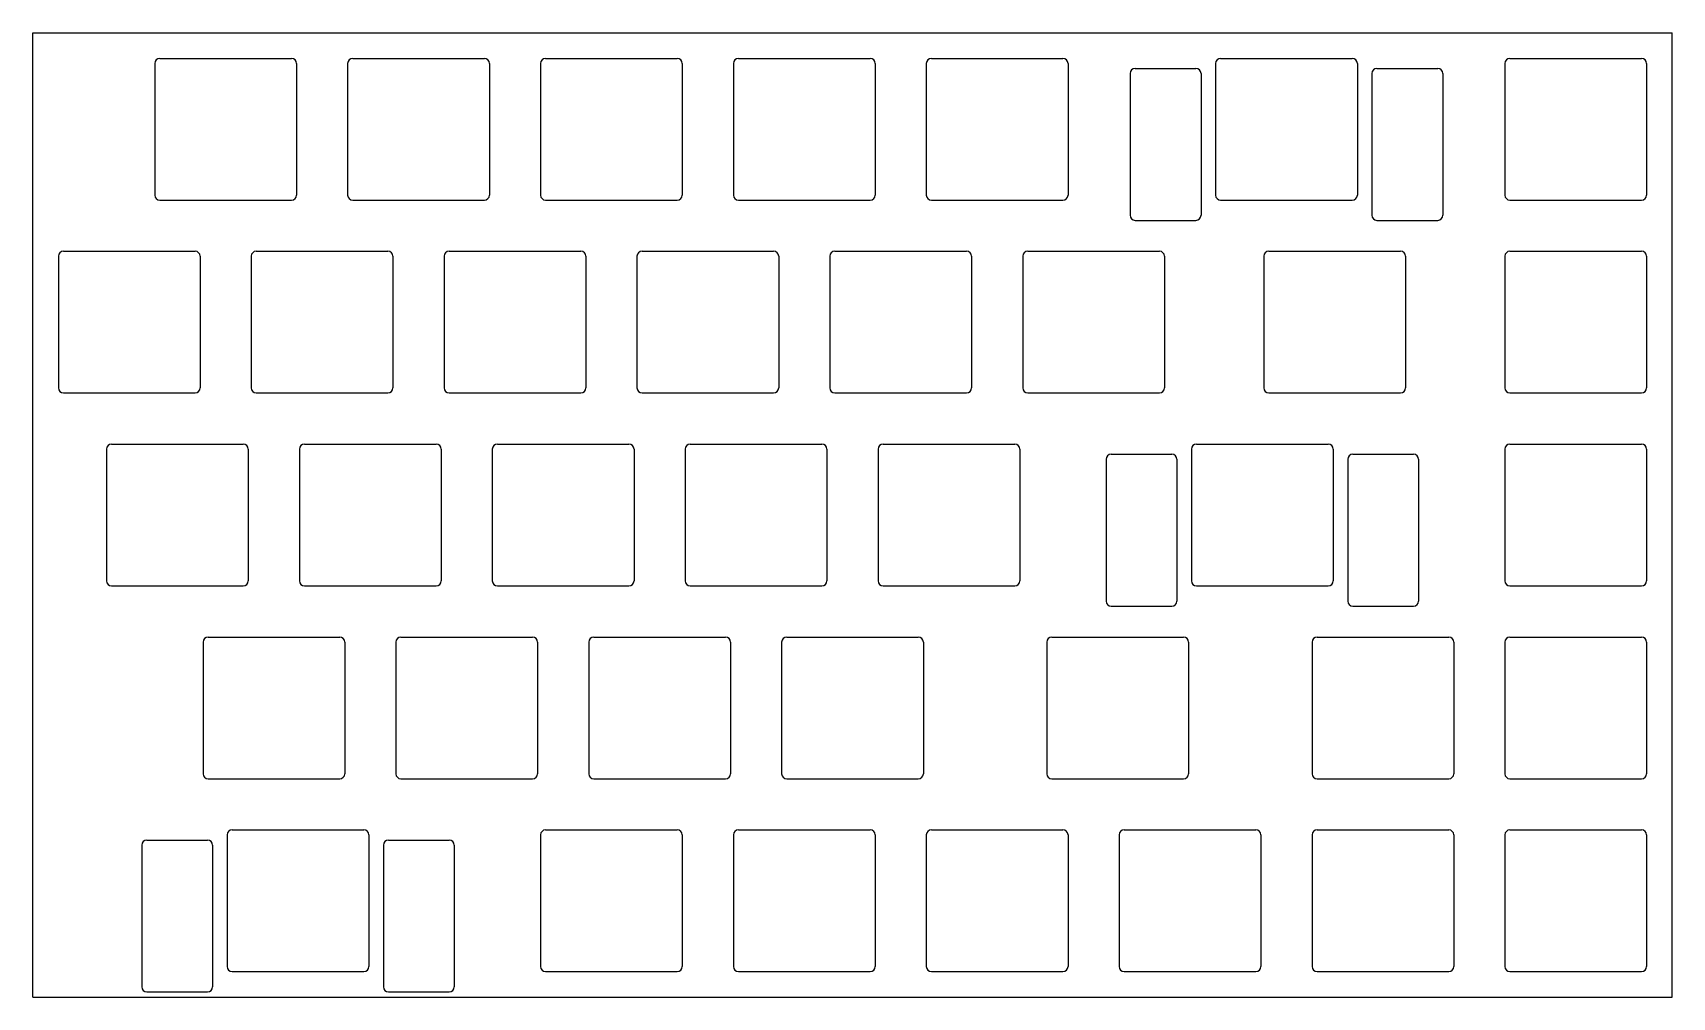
# Model space of a CAD drawing. Header units: millimetres. Extents: x 0 to 162, y -95 to 0.
import ezdxf

# ---------------------------------------------------------------- set-up
doc = ezdxf.new("R2010")
doc.units = ezdxf.units.MM

msp = doc.modelspace()

# ---------------------------------------------------------------- linework, layer by layer
for p, q in [((0, 0), (161.925, 0)), ((0, -95.25), (0, 0)), ((161.925, -95.25), (161.925, 0)), ((12.05, -3.025), (12.05, -16.025)), ((12.55, -2.525), (25.55, -2.525)), ((26.05, -3.025), (26.05, -16.025)), ((31.1, -3.025), (31.1, -16.025)), ((31.6, -2.525), (44.6, -2.525)), ((45.1, -3.025), (45.1, -16.025)), ((50.15, -3.025), (50.15, -16.025)), ((50.65, -2.525), (63.65, -2.525)), ((64.15, -3.025), (64.15, -16.025)), ((69.2, -3.025), (69.2, -16.025)), ((69.7, -2.525), (82.7, -2.525)), ((83.2, -3.025), (83.2, -16.025)), ((88.25, -3.025), (88.25, -16.025)), ((88.75, -2.525), (101.75, -2.525)), ((102.25, -3.025), (102.25, -16.025)), ((116.825, -3.025), (116.825, -16.025)), ((117.325, -2.525), (130.325, -2.525)), ((130.825, -3.025), (130.825, -16.025)), ((145.4, -3.025), (145.4, -16.025)), ((145.9, -2.525), (158.9, -2.525)), ((159.4, -3.025), (159.4, -16.025)), ((108.387, -4.025), (108.387, -18.025)), ((108.887, -3.525), (114.887, -3.525)), ((115.387, -4.025), (115.387, -18.025)), ((132.263, -4.025), (132.263, -18.025)), ((132.763, -3.525), (138.763, -3.525)), ((139.263, -4.025), (139.263, -18.025)), ((12.55, -16.525), (25.55, -16.525)), ((31.6, -16.525), (44.6, -16.525)), ((50.65, -16.525), (63.65, -16.525)), ((69.7, -16.525), (82.7, -16.525)), ((88.75, -16.525), (101.75, -16.525)), ((117.325, -16.525), (130.325, -16.525)), ((145.9, -16.525), (158.9, -16.525)), ((108.887, -18.525), (114.887, -18.525)), ((132.763, -18.525), (138.763, -18.525)), ((2.525, -22.075), (2.525, -35.075)), ((3.025, -21.575), (16.025, -21.575)), ((16.525, -22.075), (16.525, -35.075)), ((21.575, -22.075), (21.575, -35.075)), ((22.075, -21.575), (35.075, -21.575)), ((35.575, -22.075), (35.575, -35.075)), ((40.625, -22.075), (40.625, -35.075)), ((41.125, -21.575), (54.125, -21.575)), ((54.625, -22.075), (54.625, -35.075)), ((59.675, -22.075), (59.675, -35.075)), ((60.175, -21.575), (73.175, -21.575)), ((73.675, -22.075), (73.675, -35.075)), ((78.725, -22.075), (78.725, -35.075)), ((79.225, -21.575), (92.225, -21.575)), ((92.725, -22.075), (92.725, -35.075)), ((97.775, -22.075), (97.775, -35.075)), ((98.275, -21.575), (111.275, -21.575)), ((111.775, -22.075), (111.775, -35.075)), ((121.5875, -22.075), (121.5875, -35.075)), ((122.0875, -21.575), (135.0875, -21.575)), ((135.5875, -22.075), (135.5875, -35.075)), ((145.4, -22.075), (145.4, -35.075)), ((145.9, -21.575), (158.9, -21.575)), ((159.4, -22.075), (159.4, -35.075)), ((3.025, -35.575), (16.025, -35.575)), ((22.075, -35.575), (35.075, -35.575)), ((41.125, -35.575), (54.125, -35.575)), ((60.175, -35.575), (73.175, -35.575)), ((79.225, -35.575), (92.225, -35.575)), ((98.275, -35.575), (111.275, -35.575)), ((122.0875, -35.575), (135.0875, -35.575)), ((145.9, -35.575), (158.9, -35.575)), ((7.2875, -41.125), (7.2875, -54.125)), ((7.7875, -40.625), (20.7875, -40.625)), ((21.2875, -41.125), (21.2875, -54.125)), ((26.3375, -41.125), (26.3375, -54.125)), ((26.8375, -40.625), (39.8375, -40.625)), ((40.3375, -41.125), (40.3375, -54.125)), ((45.3875, -41.125), (45.3875, -54.125)), ((45.8875, -40.625), (58.8875, -40.625)), ((59.3875, -41.125), (59.3875, -54.125)), ((64.4375, -41.125), (64.4375, -54.125)), ((64.9375, -40.625), (77.9375, -40.625)), ((78.4375, -41.125), (78.4375, -54.125)), ((83.4875, -41.125), (83.4875, -54.125)), ((83.9875, -40.625), (96.9875, -40.625)), ((97.4875, -41.125), (97.4875, -54.125)), ((106.50575, -41.625), (112.50575, -41.625)), ((114.44375, -41.125), (114.44375, -54.125)), ((114.94375, -40.625), (127.94375, -40.625)), ((128.44375, -41.125), (128.44375, -54.125)), ((130.38175, -41.625), (136.38175, -41.625)), ((145.4, -41.125), (145.4, -54.125)), ((145.9, -40.625), (158.9, -40.625)), ((159.4, -41.125), (159.4, -54.125)), ((106.00575, -42.125), (106.00575, -56.125)), ((113.00575, -42.125), (113.00575, -56.125)), ((129.88175, -42.125), (129.88175, -56.125)), ((136.88175, -42.125), (136.88175, -56.125)), ((7.7875, -54.625), (20.7875, -54.625)), ((26.8375, -54.625), (39.8375, -54.625)), ((45.8875, -54.625), (58.8875, -54.625)), ((64.9375, -54.625), (77.9375, -54.625)), ((83.9875, -54.625), (96.9875, -54.625)), ((114.94375, -54.625), (127.94375, -54.625)), ((145.9, -54.625), (158.9, -54.625)), ((106.50575, -56.625), (112.50575, -56.625)), ((130.38175, -56.625), (136.38175, -56.625)), ((17.3125, -59.675), (30.3125, -59.675)), ((36.3625, -59.675), (49.3625, -59.675)), ((55.4125, -59.675), (68.4125, -59.675)), ((74.4625, -59.675), (87.4625, -59.675)), ((100.65625, -59.675), (113.65625, -59.675)), ((126.85, -59.675), (139.85, -59.675)), ((145.9, -59.675), (158.9, -59.675)), ((16.8125, -60.175), (16.8125, -73.175)), ((30.8125, -60.175), (30.8125, -73.175)), ((35.8625, -60.175), (35.8625, -73.175)), ((49.8625, -60.175), (49.8625, -73.175)), ((54.9125, -60.175), (54.9125, -73.175)), ((68.9125, -60.175), (68.9125, -73.175)), ((73.9625, -60.175), (73.9625, -73.175)), ((87.9625, -60.175), (87.9625, -73.175)), ((100.15625, -60.175), (100.15625, -73.175)), ((114.15625, -60.175), (114.15625, -73.175)), ((126.35, -60.175), (126.35, -73.175)), ((140.35, -60.175), (140.35, -73.175)), ((145.4, -60.175), (145.4, -73.175)), ((159.4, -60.175), (159.4, -73.175)), ((17.3125, -73.675), (30.3125, -73.675)), ((36.3625, -73.675), (49.3625, -73.675)), ((55.4125, -73.675), (68.4125, -73.675)), ((74.4625, -73.675), (87.4625, -73.675)), ((100.65625, -73.675), (113.65625, -73.675)), ((126.85, -73.675), (139.85, -73.675)), ((145.9, -73.675), (158.9, -73.675)), ((19.19375, -79.225), (19.19375, -92.225)), ((19.69375, -78.725), (32.69375, -78.725)), ((33.19375, -79.225), (33.19375, -92.225)), ((50.15, -79.225), (50.15, -92.225)), ((50.65, -78.725), (63.65, -78.725)), ((64.15, -79.225), (64.15, -92.225)), ((69.2, -79.225), (69.2, -92.225)), ((69.7, -78.725), (82.7, -78.725)), ((83.2, -79.225), (83.2, -92.225)), ((88.25, -79.225), (88.25, -92.225)), ((88.75, -78.725), (101.75, -78.725)), ((102.25, -79.225), (102.25, -92.225)), ((107.3, -79.225), (107.3, -92.225)), ((107.8, -78.725), (120.8, -78.725)), ((121.3, -79.225), (121.3, -92.225)), ((126.35, -79.225), (126.35, -92.225)), ((126.85, -78.725), (139.85, -78.725)), ((140.35, -79.225), (140.35, -92.225)), ((145.4, -79.225), (145.4, -92.225)), ((145.9, -78.725), (158.9, -78.725)), ((159.4, -79.225), (159.4, -92.225)), ((10.75575, -80.225), (10.75575, -94.225)), ((11.25575, -79.725), (17.25575, -79.725)), ((17.75575, -80.225), (17.75575, -94.225)), ((34.63175, -80.225), (34.63175, -94.225)), ((35.13175, -79.725), (41.13175, -79.725)), ((41.63175, -80.225), (41.63175, -94.225)), ((19.69375, -92.725), (32.69375, -92.725)), ((50.65, -92.725), (63.65, -92.725)), ((69.7, -92.725), (82.7, -92.725)), ((88.75, -92.725), (101.75, -92.725)), ((107.8, -92.725), (120.8, -92.725)), ((126.85, -92.725), (139.85, -92.725)), ((145.9, -92.725), (158.9, -92.725)), ((0, -95.25), (161.925, -95.25)), ((11.25575, -94.725), (17.25575, -94.725)), ((35.13175, -94.725), (41.13175, -94.725))]:
    msp.add_line(p, q)
for centre, start, end in [((12.55, -3.025), 90, 180), ((25.55, -3.025), 0, 90), ((31.6, -3.025), 90, 180), ((44.6, -3.025), 0, 90), ((50.65, -3.025), 90, 180), ((63.65, -3.025), 0, 90), ((69.7, -3.025), 90, 180), ((82.7, -3.025), 0, 90), ((88.75, -3.025), 90, 180), ((101.75, -3.025), 0, 90), ((117.325, -3.025), 90, 180), ((130.325, -3.025), 0, 90), ((145.9, -3.025), 90, 180), ((158.9, -3.025), 0, 90), ((108.887, -4.025), 90, 180), ((114.887, -4.025), 0, 90), ((132.763, -4.025), 90, 180), ((138.763, -4.025), 0, 90), ((12.55, -16.025), 180, 270), ((25.55, -16.025), 270, 0), ((31.6, -16.025), 180, 270), ((44.6, -16.025), 270, 0), ((50.65, -16.025), 180, 270), ((63.65, -16.025), 270, 0), ((69.7, -16.025), 180, 270), ((82.7, -16.025), 270, 0), ((88.75, -16.025), 180, 270), ((101.75, -16.025), 270, 0), ((117.325, -16.025), 180, 270), ((130.325, -16.025), 270, 0), ((145.9, -16.025), 180, 270), ((158.9, -16.025), 270, 0), ((108.887, -18.025), 180, 270), ((114.887, -18.025), 270, 0), ((132.763, -18.025), 180, 270), ((138.763, -18.025), 270, 0), ((3.025, -22.075), 90, 180), ((16.025, -22.075), 0, 90), ((22.075, -22.075), 90, 180), ((35.075, -22.075), 0, 90), ((41.125, -22.075), 90, 180), ((54.125, -22.075), 0, 90), ((60.175, -22.075), 90, 180), ((73.175, -22.075), 0, 90), ((79.225, -22.075), 90, 180), ((92.225, -22.075), 0, 90), ((98.275, -22.075), 90, 180), ((111.275, -22.075), 0, 90), ((122.0875, -22.075), 90, 180), ((135.0875, -22.075), 0, 90), ((145.9, -22.075), 90, 180), ((158.9, -22.075), 0, 90), ((3.025, -35.075), 180, 270), ((16.025, -35.075), 270, 0), ((22.075, -35.075), 180, 270), ((35.075, -35.075), 270, 0), ((41.125, -35.075), 180, 270), ((54.125, -35.075), 270, 0), ((60.175, -35.075), 180, 270), ((73.175, -35.075), 270, 0), ((79.225, -35.075), 180, 270), ((92.225, -35.075), 270, 0), ((98.275, -35.075), 180, 270), ((111.275, -35.075), 270, 0), ((122.0875, -35.075), 180, 270), ((135.0875, -35.075), 270, 0), ((145.9, -35.075), 180, 270), ((158.9, -35.075), 270, 0), ((7.7875, -41.125), 90, 180), ((20.7875, -41.125), 0, 90), ((26.8375, -41.125), 90, 180), ((39.8375, -41.125), 0, 90), ((45.8875, -41.125), 90, 180), ((58.8875, -41.125), 0, 90), ((64.9375, -41.125), 90, 180), ((77.9375, -41.125), 0, 90), ((83.9875, -41.125), 90, 180), ((96.9875, -41.125), 0, 90), ((106.50575, -42.125), 90, 180), ((112.50575, -42.125), 0, 90), ((114.94375, -41.125), 90, 180), ((127.94375, -41.125), 0, 90), ((130.38175, -42.125), 90, 180), ((136.38175, -42.125), 0, 90), ((145.9, -41.125), 90, 180), ((158.9, -41.125), 0, 90), ((7.7875, -54.125), 180, 270), ((20.7875, -54.125), 270, 0), ((26.8375, -54.125), 180, 270), ((39.8375, -54.125), 270, 0), ((45.8875, -54.125), 180, 270), ((58.8875, -54.125), 270, 0), ((64.9375, -54.125), 180, 270), ((77.9375, -54.125), 270, 0), ((83.9875, -54.125), 180, 270), ((96.9875, -54.125), 270, 0), ((114.94375, -54.125), 180, 270), ((127.94375, -54.125), 270, 0), ((145.9, -54.125), 180, 270), ((158.9, -54.125), 270, 0), ((106.50575, -56.125), 180, 270), ((112.50575, -56.125), 270, 0), ((130.38175, -56.125), 180, 270), ((136.38175, -56.125), 270, 0), ((17.3125, -60.175), 90, 180), ((30.3125, -60.175), 0, 90), ((36.3625, -60.175), 90, 180), ((49.3625, -60.175), 0, 90), ((55.4125, -60.175), 90, 180), ((68.4125, -60.175), 0, 90), ((74.4625, -60.175), 90, 180), ((87.4625, -60.175), 0, 90), ((100.65625, -60.175), 90, 180), ((113.65625, -60.175), 0, 90), ((126.85, -60.175), 90, 180), ((139.85, -60.175), 0, 90), ((145.9, -60.175), 90, 180), ((158.9, -60.175), 0, 90), ((17.3125, -73.175), 180, 270), ((30.3125, -73.175), 270, 0), ((36.3625, -73.175), 180, 270), ((49.3625, -73.175), 270, 0), ((55.4125, -73.175), 180, 270), ((68.4125, -73.175), 270, 0), ((74.4625, -73.175), 180, 270), ((87.4625, -73.175), 270, 0), ((100.65625, -73.175), 180, 270), ((113.65625, -73.175), 270, 0), ((126.85, -73.175), 180, 270), ((139.85, -73.175), 270, 0), ((145.9, -73.175), 180, 270), ((158.9, -73.175), 270, 0), ((19.69375, -79.225), 90, 180), ((32.69375, -79.225), 0, 90), ((50.65, -79.225), 90, 180), ((63.65, -79.225), 0, 90), ((69.7, -79.225), 90, 180), ((82.7, -79.225), 0, 90), ((88.75, -79.225), 90, 180), ((101.75, -79.225), 0, 90), ((107.8, -79.225), 90, 180), ((120.8, -79.225), 0, 90), ((126.85, -79.225), 90, 180), ((139.85, -79.225), 0, 90), ((145.9, -79.225), 90, 180), ((158.9, -79.225), 0, 90), ((11.25575, -80.225), 90, 180), ((17.25575, -80.225), 0, 90), ((35.13175, -80.225), 90, 180), ((41.13175, -80.225), 0, 90), ((19.69375, -92.225), 180, 270), ((32.69375, -92.225), 270, 0), ((50.65, -92.225), 180, 270), ((63.65, -92.225), 270, 0), ((69.7, -92.225), 180, 270), ((82.7, -92.225), 270, 0), ((88.75, -92.225), 180, 270), ((101.75, -92.225), 270, 0), ((107.8, -92.225), 180, 270), ((120.8, -92.225), 270, 0), ((126.85, -92.225), 180, 270), ((139.85, -92.225), 270, 0), ((145.9, -92.225), 180, 270), ((158.9, -92.225), 270, 0), ((11.25575, -94.225), 180, 270), ((17.25575, -94.225), 270, 0), ((35.13175, -94.225), 180, 270), ((41.13175, -94.225), 270, 0)]:
    msp.add_arc(centre, 0.5, start, end)

doc.saveas('drawing.dxf')
